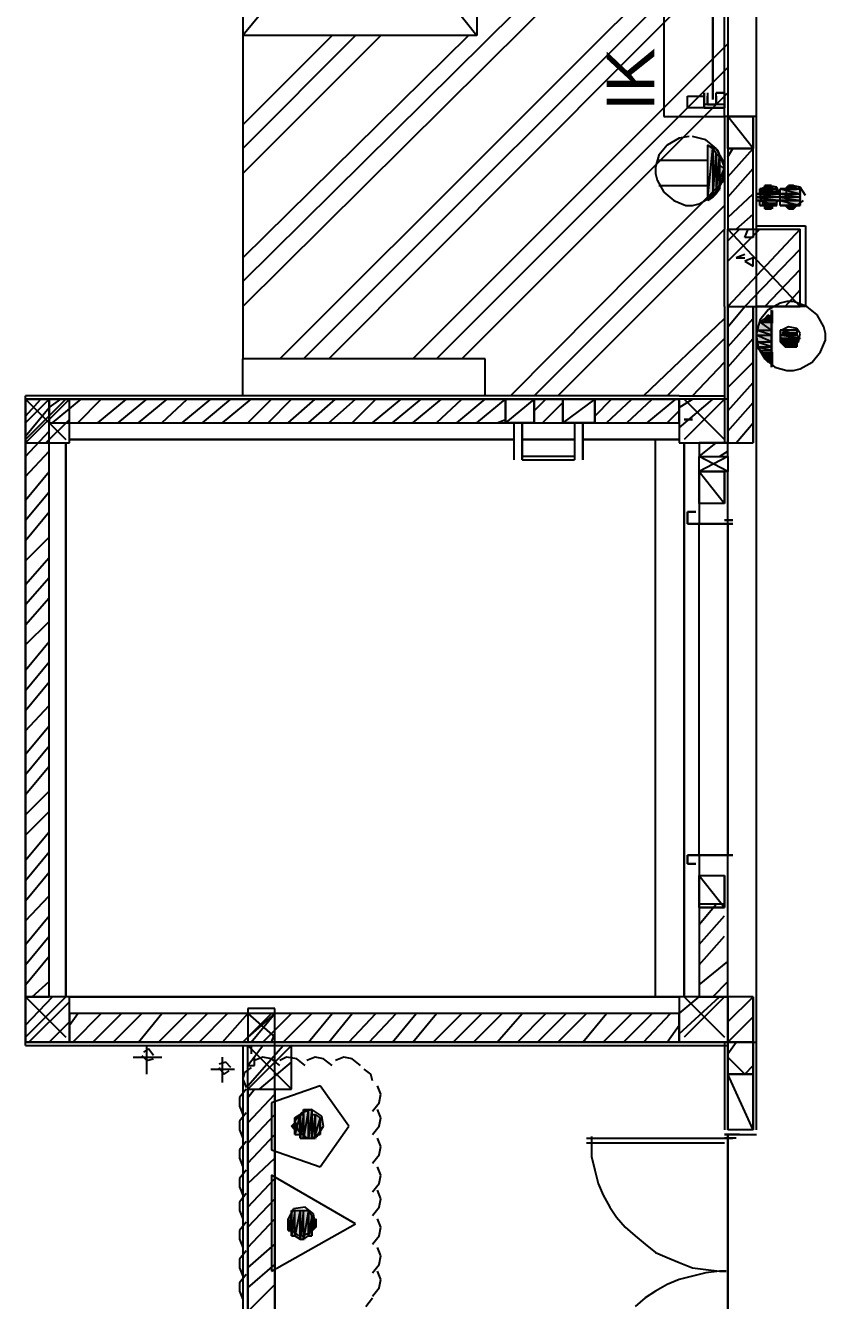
# Model space of a CAD drawing. Header units: millimetres. Extents: x 5 to 415, y 48 to 251.
# Drawn here: x 18.41 to 26.79, y 123.23 to 136.6 of the extents above; entities that cross this region are included whole.
import ezdxf

# ---------------------------------------------------------------- set-up
doc = ezdxf.new("R2010")
doc.units = ezdxf.units.MM
for name, color, linetype in [('H', 7, 'Continuous'), ('P', 7, 'Continuous'), ('T', 7, 'Continuous')]:
    doc.layers.add(name, color=color, linetype=linetype)

msp = doc.modelspace()

# ---------------------------------------------------------------- hatches: boundary and pattern name
at = {"layer": 'H', "linetype": 'Continuous'}
for points in [[(25.576, 134.743), (25.576, 135.343), (25.612, 135.29), (25.612, 134.796), (25.576, 134.743)], [(25.612, 134.796), (25.612, 135.29), (25.647, 135.255), (25.647, 134.832), (25.612, 134.796)], [(25.647, 134.832), (25.647, 135.255), (25.7, 135.22), (25.7, 134.867), (25.647, 134.832)], [(25.7, 134.955), (25.7, 135.132), (25.735, 135.079), (25.735, 135.008), (25.7, 134.955)], [(26.07, 134.796), (26.07, 134.832), (26.335, 134.832), (26.335, 134.796), (26.07, 134.796)], [(26.123, 134.832), (26.123, 134.867), (26.282, 134.867), (26.282, 134.832), (26.123, 134.832)], [(26.158, 134.867), (26.158, 134.92), (26.247, 134.92), (26.247, 134.867), (26.158, 134.867)], [(26.335, 134.832), (26.335, 134.867), (26.547, 134.867), (26.547, 134.832), (26.335, 134.832)], [(26.335, 134.796), (26.335, 134.832), (26.547, 134.832), (26.547, 134.796), (26.335, 134.796)], [(26.37, 134.867), (26.423, 134.92), (26.458, 134.92), (26.494, 134.867), (26.37, 134.867)], [(26.07, 134.743), (26.07, 134.796), (26.335, 134.796), (26.335, 134.743), (26.07, 134.743)], [(26.123, 134.708), (26.123, 134.743), (26.282, 134.743), (26.282, 134.708), (26.123, 134.708)], [(26.158, 134.673), (26.158, 134.708), (26.247, 134.708), (26.247, 134.673), (26.158, 134.673)], [(26.335, 134.743), (26.335, 134.796), (26.547, 134.796), (26.547, 134.743), (26.335, 134.743)], [(26.335, 134.708), (26.335, 134.743), (26.547, 134.743), (26.547, 134.708), (26.335, 134.708)], [(26.423, 134.673), (26.37, 134.708), (26.494, 134.708), (26.458, 134.673), (26.423, 134.673)], [(26.123, 133.473), (26.158, 133.526), (26.247, 133.526), (26.247, 133.473), (26.123, 133.473)], [(26.158, 133.526), (26.211, 133.562), (26.247, 133.526), (26.158, 133.526)], [(26.247, 133.526), (26.211, 133.562), (26.247, 133.615), (26.247, 133.526)], [(26.07, 133.385), (26.123, 133.473), (26.247, 133.473), (26.247, 133.385), (26.07, 133.385)], [(26.07, 133.35), (26.07, 133.385), (26.247, 133.385), (26.247, 133.35), (26.07, 133.35)], [(26.07, 133.262), (26.07, 133.35), (26.247, 133.35), (26.247, 133.262), (26.07, 133.262)], [(26.335, 133.35), (26.335, 133.385), (26.494, 133.385), (26.494, 133.35), (26.335, 133.35)], [(26.335, 133.315), (26.335, 133.35), (26.494, 133.35), (26.547, 133.315), (26.335, 133.315)], [(26.07, 133.227), (26.07, 133.262), (26.247, 133.262), (26.247, 133.227), (26.07, 133.227)], [(26.123, 133.174), (26.07, 133.227), (26.247, 133.227), (26.247, 133.174), (26.123, 133.174)], [(26.335, 133.262), (26.335, 133.315), (26.494, 133.315), (26.494, 133.262), (26.335, 133.262)], [(26.37, 133.227), (26.335, 133.262), (26.494, 133.262), (26.494, 133.227), (26.37, 133.227)], [(26.158, 133.103), (26.123, 133.174), (26.247, 133.174), (26.247, 133.103), (26.158, 133.103)], [(26.211, 133.05), (26.158, 133.103), (26.247, 133.103), (26.247, 133.05), (26.211, 133.05)], [(26.247, 133.015), (26.211, 133.05), (26.247, 133.05), (26.247, 133.015)], [(21.343, 124.919), (21.343, 125.218), (21.378, 125.218), (21.378, 124.919), (21.343, 124.919)], [(21.378, 124.919), (21.378, 125.218), (21.414, 125.218), (21.414, 124.919), (21.378, 124.919)], [(21.255, 125.007), (21.202, 125.06), (21.255, 125.095), (21.255, 125.007)], [(21.255, 124.972), (21.255, 125.148), (21.29, 125.183), (21.29, 124.972), (21.255, 124.972)], [(21.29, 124.919), (21.29, 125.183), (21.343, 125.183), (21.343, 124.919), (21.29, 124.919)], [(21.414, 124.919), (21.414, 125.183), (21.467, 125.183), (21.467, 124.919), (21.414, 124.919)], [(21.467, 124.972), (21.467, 125.183), (21.502, 125.148), (21.502, 124.972), (21.467, 124.972)], [(21.202, 123.913), (21.202, 124.16), (21.255, 124.16), (21.255, 123.913), (21.202, 123.913)], [(21.255, 123.913), (21.255, 124.16), (21.29, 124.16), (21.29, 123.86), (21.255, 123.913)], [(21.29, 123.86), (21.29, 124.16), (21.343, 124.16), (21.343, 123.86), (21.29, 123.86)], [(21.343, 123.86), (21.343, 124.16), (21.378, 124.16), (21.378, 123.913), (21.343, 123.86)], [(21.378, 123.913), (21.378, 124.16), (21.414, 124.125), (21.414, 123.913), (21.378, 123.913)], [(21.167, 123.948), (21.167, 124.09), (21.202, 124.125), (21.202, 123.948), (21.167, 123.948)], [(21.414, 123.948), (21.414, 124.09), (21.467, 124.09), (21.467, 124.001), (21.414, 123.948)]]:
    msp.add_hatch(color=256, dxfattribs=at).paths.add_polyline_path(points)

# ---------------------------------------------------------------- linework, layer by layer
at = {"layer": 'P'}
for points in [[(26.07, 125.942), (26.07, 212.602)], [(25.1, 148.167), (25.1, 135.643)], [(25.735, 135.643), (25.735, 148.167)], [(25.77, 148.167), (25.77, 135.643)], [(25.612, 135.819), (25.612, 147.955)], [(25.612, 147.955), (25.612, 135.819)], [(20.69, 144.321), (20.69, 133.103)], [(20.69, 139.577), (23.142, 136.49)], [(23.142, 139.453), (20.69, 136.49)], [(23.142, 139.453), (23.142, 136.49)], [(20.69, 133.914), (25.77, 138.942)], [(20.69, 133.65), (25.77, 138.695)], [(21.078, 133.103), (25.77, 137.795)], [(21.325, 133.103), (25.77, 137.548)], [(21.59, 133.103), (25.77, 137.301)], [(20.69, 135.308), (21.872, 136.49)], [(20.69, 135.043), (22.137, 136.49)], [(20.69, 135.555), (21.625, 136.49)], [(20.69, 134.161), (23.054, 136.49)], [(20.69, 136.49), (20.69, 134.408)], [(23.142, 136.49), (20.69, 136.49)], [(22.472, 133.103), (25.77, 136.402)], [(22.719, 133.103), (25.77, 136.155)], [(22.983, 133.103), (25.77, 135.89)], [(25.523, 135.731), (25.523, 135.89)], [(25.523, 135.89), (25.523, 135.731)], [(25.523, 135.767), (25.523, 135.89)], [(25.523, 135.89), (25.523, 135.767)], [(25.523, 135.767), (25.523, 135.89)], [(25.559, 135.89), (25.559, 135.767)], [(25.647, 135.89), (25.735, 135.89)], [(25.735, 135.89), (25.647, 135.89)], [(25.647, 135.89), (25.735, 135.89)], [(25.647, 135.767), (25.647, 135.89)], [(25.735, 135.89), (25.735, 135.731)], [(25.735, 135.731), (25.735, 135.89)], [(25.735, 135.767), (25.735, 135.89)], [(25.735, 135.89), (25.735, 135.767)], [(25.735, 135.89), (25.735, 135.767)], [(25.347, 135.731), (25.347, 135.855)], [(25.347, 135.855), (25.523, 135.855)], [(25.735, 135.767), (25.523, 135.767)], [(25.559, 135.767), (25.559, 135.855)], [(25.559, 135.767), (25.647, 135.767)], [(25.647, 135.855), (25.647, 135.767)], [(25.1, 135.643), (25.735, 135.643)], [(25.523, 135.731), (25.347, 135.731)], [(25.735, 135.731), (25.523, 135.731)], [(25.523, 135.731), (25.735, 135.731)], [(25.735, 135.643), (25.735, 134.461)], [(26.07, 135.643), (25.735, 135.643)], [(25.77, 135.308), (25.77, 135.643)], [(26.035, 135.308), (25.77, 135.643)], [(25.77, 135.643), (26.035, 135.643)], [(25.77, 135.308), (25.77, 135.643)], [(25.77, 135.643), (26.035, 135.643)], [(25.77, 135.643), (25.77, 135.308)], [(26.035, 135.643), (26.035, 135.308)], [(26.035, 135.643), (26.035, 135.308)], [(26.035, 135.308), (26.035, 135.643)], [(26.07, 134.461), (26.07, 135.643)], [(25.259, 135.414), (25.135, 135.343)], [(25.259, 135.414), (25.135, 135.343)], [(25.365, 135.431), (25.259, 135.414)], [(25.365, 135.431), (25.259, 135.414)], [(25.541, 135.396), (25.4, 135.431)], [(25.541, 135.396), (25.4, 135.431)], [(25.647, 135.308), (25.541, 135.396)], [(25.647, 135.308), (25.541, 135.396)], [(25.047, 135.237), (25.012, 135.114)], [(25.047, 135.237), (25.012, 135.114)], [(25.135, 135.343), (25.047, 135.237)], [(25.135, 135.343), (25.047, 135.237)], [(25.559, 135.343), (25.559, 134.761)], [(25.612, 135.308), (25.559, 135.343)], [(25.559, 135.343), (25.559, 134.761)], [(25.559, 134.761), (25.612, 135.308)], [(25.559, 134.761), (25.612, 135.308)], [(25.665, 135.29), (25.594, 135.343)], [(25.612, 135.308), (25.612, 134.796)], [(25.612, 135.308), (25.612, 134.796)], [(25.647, 135.255), (25.612, 135.308)], [(25.612, 134.796), (25.647, 135.255)], [(25.612, 134.796), (25.647, 135.255)], [(25.718, 135.184), (25.647, 135.308)], [(25.718, 135.184), (25.647, 135.308)], [(25.647, 135.255), (25.647, 134.832)], [(25.647, 135.255), (25.647, 134.832)], [(25.682, 135.22), (25.647, 135.255)], [(25.647, 134.832), (25.682, 135.22)], [(25.647, 134.832), (25.682, 135.22)], [(25.7, 135.202), (25.665, 135.29)], [(25.682, 135.22), (25.682, 134.885)], [(25.682, 135.22), (25.682, 134.885)], [(25.682, 135.132), (25.682, 135.22)], [(25.77, 135.22), (25.823, 135.308)], [(25.77, 135.008), (26.035, 135.308)], [(26.035, 135.308), (25.77, 135.308)], [(25.77, 135.308), (25.77, 134.461)], [(26.035, 135.308), (25.77, 135.308)], [(25.77, 135.308), (26.035, 135.308)], [(26.035, 134.461), (26.035, 135.308)], [(25.012, 135.114), (25.012, 135.043)], [(25.012, 135.114), (25.012, 135.043)], [(25.047, 135.184), (25.559, 135.184)], [(25.682, 134.885), (25.682, 135.132)], [(25.682, 134.885), (25.682, 135.132)], [(25.682, 135.132), (25.682, 134.973)], [(25.682, 135.132), (25.682, 134.973)], [(25.735, 135.096), (25.682, 135.132)], [(25.682, 134.973), (25.735, 135.096)], [(25.682, 134.973), (25.735, 135.096)], [(25.735, 135.114), (25.7, 135.202)], [(25.735, 135.114), (25.718, 135.184)], [(25.735, 135.114), (25.718, 135.184)], [(25.735, 135.043), (25.735, 135.114)], [(25.735, 135.043), (25.735, 135.114)], [(25.735, 135.026), (25.735, 135.114)], [(25.735, 135.096), (25.735, 135.008)], [(25.77, 134.796), (26.035, 135.096)], [(23.495, 132.715), (25.735, 134.973)], [(25.012, 135.043), (25.03, 134.973)], [(25.012, 135.043), (25.03, 134.973)], [(25.03, 134.973), (25.1, 134.849)], [(25.03, 134.973), (25.1, 134.849)], [(25.682, 134.902), (25.735, 135.043)], [(25.682, 134.902), (25.735, 135.043)], [(25.735, 135.008), (25.682, 134.973)], [(25.682, 134.973), (25.682, 134.885)], [(25.7, 134.938), (25.735, 135.026)], [(25.047, 134.92), (25.559, 134.92)], [(25.1, 134.849), (25.206, 134.761)], [(25.1, 134.849), (25.206, 134.761)], [(25.559, 134.779), (25.665, 134.867)], [(25.594, 134.796), (25.682, 134.902)], [(25.594, 134.796), (25.682, 134.902)], [(25.647, 134.832), (25.612, 134.796)], [(25.682, 134.885), (25.647, 134.832)], [(25.665, 134.867), (25.7, 134.938)], [(25.77, 134.585), (26.035, 134.832)], [(26.317, 134.832), (26.07, 134.832)], [(26.07, 134.832), (26.106, 134.832)], [(26.317, 134.832), (26.07, 134.832)], [(26.07, 134.832), (26.317, 134.832)], [(26.07, 134.832), (26.317, 134.832)], [(26.317, 134.832), (26.07, 134.832)], [(26.317, 134.832), (26.07, 134.832)], [(26.07, 134.832), (26.317, 134.796)], [(26.07, 134.832), (26.317, 134.796)], [(26.07, 134.796), (26.07, 134.832)], [(26.123, 134.885), (26.106, 134.796)], [(26.282, 134.885), (26.106, 134.885)], [(26.106, 134.885), (26.158, 134.885)], [(26.282, 134.885), (26.106, 134.885)], [(26.106, 134.885), (26.282, 134.885)], [(26.106, 134.885), (26.282, 134.885)], [(26.282, 134.885), (26.106, 134.885)], [(26.282, 134.885), (26.106, 134.885)], [(26.106, 134.885), (26.282, 134.832)], [(26.106, 134.885), (26.282, 134.832)], [(26.106, 134.832), (26.106, 134.885)], [(26.282, 134.832), (26.106, 134.832)], [(26.282, 134.832), (26.106, 134.832)], [(26.106, 134.832), (26.317, 134.832)], [(26.106, 134.832), (26.317, 134.832)], [(26.194, 134.92), (26.123, 134.885)], [(26.194, 134.92), (26.158, 134.92)], [(26.158, 134.92), (26.194, 134.92)], [(26.229, 134.92), (26.158, 134.92)], [(26.158, 134.92), (26.229, 134.885)], [(26.158, 134.92), (26.229, 134.885)], [(26.158, 134.885), (26.158, 134.92)], [(26.229, 134.885), (26.158, 134.885)], [(26.229, 134.885), (26.158, 134.885)], [(26.158, 134.885), (26.282, 134.885)], [(26.158, 134.885), (26.282, 134.885)], [(26.282, 134.902), (26.194, 134.92)], [(26.229, 134.92), (26.229, 134.92)], [(26.229, 134.92), (26.229, 134.92)], [(26.229, 134.885), (26.229, 134.92)], [(26.282, 134.885), (26.229, 134.885)], [(26.317, 134.814), (26.282, 134.902)], [(26.282, 134.885), (26.282, 134.885)], [(26.282, 134.885), (26.282, 134.885)], [(26.282, 134.832), (26.282, 134.885)], [(26.317, 134.832), (26.282, 134.832)], [(26.529, 134.885), (26.317, 134.885)], [(26.317, 134.885), (26.37, 134.885)], [(26.529, 134.885), (26.317, 134.885)], [(26.317, 134.885), (26.529, 134.832)], [(26.317, 134.885), (26.529, 134.832)], [(26.317, 134.832), (26.317, 134.885)], [(26.317, 134.832), (26.317, 134.832)], [(26.317, 134.832), (26.317, 134.832)], [(26.317, 134.796), (26.317, 134.832)], [(26.529, 134.832), (26.317, 134.832)], [(26.529, 134.832), (26.317, 134.832)], [(26.317, 134.832), (26.529, 134.832)], [(26.317, 134.832), (26.529, 134.832)], [(26.529, 134.832), (26.317, 134.832)], [(26.529, 134.832), (26.317, 134.832)], [(26.317, 134.832), (26.529, 134.832)], [(26.529, 134.832), (26.317, 134.832)], [(26.317, 134.832), (26.529, 134.832)], [(26.529, 134.832), (26.317, 134.832)], [(26.317, 134.832), (26.529, 134.796)], [(26.317, 134.832), (26.529, 134.796)], [(26.317, 134.796), (26.317, 134.832)], [(26.37, 134.885), (26.405, 134.92)], [(26.388, 134.885), (26.37, 134.796)], [(26.494, 134.885), (26.37, 134.885)], [(26.494, 134.885), (26.37, 134.885)], [(26.37, 134.885), (26.494, 134.885)], [(26.37, 134.885), (26.494, 134.885)], [(26.494, 134.885), (26.37, 134.885)], [(26.494, 134.885), (26.37, 134.885)], [(26.37, 134.885), (26.529, 134.885)], [(26.37, 134.885), (26.529, 134.885)], [(26.441, 134.92), (26.388, 134.885)], [(26.405, 134.92), (26.458, 134.92)], [(26.458, 134.92), (26.405, 134.92)], [(26.458, 134.92), (26.405, 134.92)], [(26.405, 134.92), (26.458, 134.92)], [(26.405, 134.92), (26.494, 134.885)], [(26.529, 134.902), (26.441, 134.92)], [(26.458, 134.92), (26.494, 134.885)], [(26.494, 134.885), (26.458, 134.92)], [(26.494, 134.885), (26.494, 134.885)], [(26.494, 134.885), (26.494, 134.885)], [(26.529, 134.885), (26.494, 134.885)], [(26.582, 134.814), (26.529, 134.902)], [(26.529, 134.832), (26.529, 134.885)], [(26.529, 134.832), (26.529, 134.832)], [(26.529, 134.832), (26.529, 134.832)], [(26.529, 134.832), (26.529, 134.832)], [(26.529, 134.796), (26.529, 134.832)], [(23.742, 132.715), (25.735, 134.708)], [(25.206, 134.761), (25.329, 134.708)], [(25.206, 134.761), (25.329, 134.708)], [(25.329, 134.708), (25.4, 134.708)], [(25.329, 134.708), (25.4, 134.708)], [(25.4, 134.708), (25.471, 134.726)], [(25.4, 134.708), (25.471, 134.726)], [(25.471, 134.726), (25.594, 134.796)], [(25.471, 134.726), (25.594, 134.796)], [(25.612, 134.796), (25.559, 134.761)], [(26.317, 134.796), (26.07, 134.796)], [(26.317, 134.796), (26.07, 134.796)], [(26.07, 134.796), (26.317, 134.761)], [(26.07, 134.796), (26.317, 134.761)], [(26.07, 134.761), (26.07, 134.796)], [(26.317, 134.761), (26.07, 134.761)], [(26.317, 134.761), (26.07, 134.761)], [(26.07, 134.761), (26.317, 134.761)], [(26.07, 134.761), (26.317, 134.761)], [(26.317, 134.761), (26.07, 134.761)], [(26.317, 134.761), (26.07, 134.761)], [(26.07, 134.761), (26.282, 134.761)], [(26.07, 134.761), (26.282, 134.761)], [(26.106, 134.761), (26.07, 134.761)], [(26.106, 134.796), (26.158, 134.726)], [(26.282, 134.761), (26.106, 134.761)], [(26.282, 134.761), (26.106, 134.761)], [(26.106, 134.761), (26.282, 134.708)], [(26.106, 134.761), (26.282, 134.708)], [(26.106, 134.708), (26.106, 134.761)], [(26.282, 134.708), (26.106, 134.708)], [(26.282, 134.708), (26.106, 134.708)], [(26.106, 134.708), (26.282, 134.708)], [(26.106, 134.708), (26.282, 134.708)], [(26.282, 134.708), (26.106, 134.708)], [(26.282, 134.708), (26.106, 134.708)], [(26.106, 134.708), (26.229, 134.708)], [(26.106, 134.708), (26.229, 134.708)], [(26.158, 134.708), (26.106, 134.708)], [(26.158, 134.726), (26.247, 134.708)], [(26.229, 134.708), (26.158, 134.708)], [(26.229, 134.708), (26.158, 134.708)], [(26.158, 134.708), (26.229, 134.673)], [(26.158, 134.708), (26.229, 134.673)], [(26.158, 134.673), (26.158, 134.708)], [(26.229, 134.708), (26.282, 134.708)], [(26.229, 134.673), (26.229, 134.708)], [(26.247, 134.708), (26.3, 134.761)], [(26.282, 134.761), (26.317, 134.761)], [(26.282, 134.708), (26.282, 134.761)], [(26.282, 134.708), (26.282, 134.708)], [(26.282, 134.708), (26.282, 134.708)], [(26.317, 134.761), (26.317, 134.796)], [(26.529, 134.796), (26.317, 134.796)], [(26.529, 134.796), (26.317, 134.796)], [(26.317, 134.796), (26.529, 134.761)], [(26.317, 134.796), (26.529, 134.761)], [(26.317, 134.761), (26.317, 134.796)], [(26.317, 134.761), (26.317, 134.761)], [(26.317, 134.761), (26.317, 134.761)], [(26.529, 134.761), (26.317, 134.761)], [(26.529, 134.761), (26.317, 134.761)], [(26.317, 134.761), (26.529, 134.761)], [(26.317, 134.761), (26.529, 134.761)], [(26.529, 134.761), (26.317, 134.761)], [(26.529, 134.761), (26.317, 134.761)], [(26.317, 134.761), (26.529, 134.761)], [(26.529, 134.761), (26.317, 134.761)], [(26.317, 134.761), (26.529, 134.761)], [(26.529, 134.761), (26.317, 134.761)], [(26.317, 134.761), (26.529, 134.708)], [(26.317, 134.761), (26.529, 134.708)], [(26.317, 134.708), (26.317, 134.761)], [(26.529, 134.708), (26.317, 134.708)], [(26.529, 134.708), (26.317, 134.708)], [(26.317, 134.708), (26.494, 134.708)], [(26.317, 134.708), (26.494, 134.708)], [(26.37, 134.708), (26.317, 134.708)], [(26.37, 134.796), (26.405, 134.726)], [(26.494, 134.708), (26.37, 134.708)], [(26.494, 134.708), (26.37, 134.708)], [(26.37, 134.708), (26.494, 134.708)], [(26.37, 134.708), (26.494, 134.708)], [(26.494, 134.708), (26.37, 134.708)], [(26.494, 134.708), (26.37, 134.708)], [(26.37, 134.708), (26.458, 134.673)], [(26.37, 134.708), (26.458, 134.673)], [(26.405, 134.673), (26.37, 134.708)], [(26.405, 134.726), (26.494, 134.708)], [(26.458, 134.673), (26.494, 134.708)], [(26.494, 134.708), (26.564, 134.761)], [(26.494, 134.708), (26.529, 134.708)], [(26.494, 134.708), (26.494, 134.708)], [(26.494, 134.708), (26.494, 134.708)], [(26.529, 134.761), (26.529, 134.796)], [(26.529, 134.761), (26.529, 134.761)], [(26.529, 134.761), (26.529, 134.761)], [(26.529, 134.761), (26.529, 134.761)], [(26.529, 134.708), (26.529, 134.761)], [(25.859, 134.461), (26.035, 134.62)], [(26.229, 134.673), (26.158, 134.673)], [(26.194, 134.673), (26.158, 134.673)], [(26.158, 134.673), (26.194, 134.673)], [(26.194, 134.673), (26.229, 134.673)], [(26.229, 134.673), (26.194, 134.673)], [(26.458, 134.673), (26.405, 134.673)], [(26.405, 134.673), (26.458, 134.673)], [(26.458, 134.673), (26.405, 134.673)], [(26.458, 134.673), (26.458, 134.673)], [(26.458, 134.673), (26.458, 134.673)], [(23.989, 132.715), (25.735, 134.461)], [(25.735, 133.65), (25.735, 134.461)], [(25.77, 134.338), (25.894, 134.461)], [(25.77, 134.126), (26.106, 134.461)], [(25.77, 134.461), (26.529, 134.461)], [(25.77, 133.65), (25.77, 134.461)], [(26.529, 134.461), (25.77, 133.65)], [(25.77, 134.461), (26.529, 133.65)], [(25.947, 134.373), (25.982, 134.461)], [(26.035, 134.461), (26.035, 134.373)], [(26.07, 134.497), (26.582, 134.497)], [(26.529, 133.65), (26.529, 134.461)], [(26.582, 134.497), (26.582, 133.65)], [(26.035, 134.373), (25.947, 134.373)], [(25.947, 134.197), (25.859, 134.161)], [(25.859, 134.161), (25.947, 134.161)], [(25.947, 133.65), (26.529, 134.25)], [(26.035, 134.161), (25.947, 134.126)], [(26.035, 134.073), (26.035, 134.161)], [(25.947, 134.126), (26.035, 134.073)], [(26.158, 133.65), (26.529, 134.038)], [(26.37, 133.65), (26.529, 133.826)], [(20.69, 133.703), (20.69, 133.103)], [(25.735, 133.65), (25.735, 132.221)], [(25.77, 132.221), (25.77, 133.65)], [(25.77, 133.438), (25.947, 133.65)], [(25.77, 133.65), (25.77, 132.221)], [(25.77, 133.65), (26.529, 133.65)], [(26.035, 133.65), (26.035, 132.221)], [(26.035, 132.221), (26.035, 133.65)], [(26.582, 133.65), (26.07, 133.65)], [(26.07, 132.221), (26.07, 133.65)], [(26.317, 133.685), (26.194, 133.615)], [(26.388, 133.703), (26.317, 133.685)], [(26.458, 133.703), (26.388, 133.703)], [(26.599, 133.65), (26.458, 133.703)], [(26.705, 133.562), (26.599, 133.65)], [(24.888, 132.715), (25.735, 133.526)], [(25.77, 133.227), (26.035, 133.526)], [(26.106, 133.509), (26.07, 133.368)], [(26.106, 133.491), (26.07, 133.403)], [(26.194, 133.615), (26.106, 133.509)], [(26.158, 133.526), (26.106, 133.491)], [(26.229, 133.403), (26.106, 133.491)], [(26.229, 133.403), (26.106, 133.491)], [(26.106, 133.491), (26.229, 133.491)], [(26.106, 133.491), (26.229, 133.491)], [(26.158, 133.526), (26.194, 133.562)], [(26.229, 133.491), (26.158, 133.526)], [(26.229, 133.491), (26.158, 133.526)], [(26.158, 133.526), (26.229, 133.526)], [(26.229, 133.526), (26.158, 133.526)], [(26.229, 133.526), (26.194, 133.562)], [(26.194, 133.562), (26.229, 133.526)], [(26.194, 133.562), (26.229, 133.526)], [(26.229, 133.562), (26.229, 133.615)], [(26.229, 133.615), (26.229, 133.562)], [(26.229, 133.015), (26.229, 133.615)], [(26.229, 133.526), (26.229, 133.491)], [(26.229, 133.491), (26.229, 133.403)], [(26.776, 133.438), (26.705, 133.562)], [(26.229, 133.35), (26.07, 133.403)], [(26.07, 133.403), (26.07, 133.35)], [(26.229, 133.35), (26.07, 133.403)], [(26.07, 133.403), (26.229, 133.403)], [(26.07, 133.403), (26.229, 133.403)], [(26.229, 133.279), (26.07, 133.35)], [(26.07, 133.35), (26.07, 133.279)], [(26.229, 133.279), (26.07, 133.35)], [(26.07, 133.35), (26.229, 133.35)], [(26.07, 133.35), (26.229, 133.35)], [(26.229, 133.403), (26.229, 133.35)], [(26.229, 133.35), (26.229, 133.279)], [(26.494, 133.35), (26.317, 133.403)], [(26.317, 133.403), (26.317, 133.35)], [(26.494, 133.35), (26.317, 133.403)], [(26.317, 133.403), (26.494, 133.403)], [(26.494, 133.403), (26.317, 133.403)], [(26.317, 133.403), (26.37, 133.403)], [(26.529, 133.315), (26.317, 133.35)], [(26.317, 133.35), (26.317, 133.315)], [(26.529, 133.315), (26.317, 133.35)], [(26.317, 133.35), (26.494, 133.35)], [(26.317, 133.35), (26.494, 133.35)], [(26.494, 133.35), (26.317, 133.35)], [(26.317, 133.35), (26.317, 133.35)], [(26.494, 133.35), (26.317, 133.35)], [(26.317, 133.35), (26.317, 133.35)], [(26.317, 133.35), (26.494, 133.35)], [(26.317, 133.35), (26.494, 133.35)], [(26.405, 133.438), (26.335, 133.403)], [(26.37, 133.403), (26.494, 133.403)], [(26.494, 133.403), (26.37, 133.403)], [(26.37, 133.403), (26.494, 133.403)], [(26.37, 133.403), (26.494, 133.403)], [(26.494, 133.403), (26.37, 133.403)], [(26.37, 133.403), (26.37, 133.403)], [(26.494, 133.403), (26.37, 133.403)], [(26.37, 133.403), (26.458, 133.403)], [(26.37, 133.403), (26.458, 133.403)], [(26.458, 133.403), (26.37, 133.403)], [(26.37, 133.403), (26.37, 133.403)], [(26.458, 133.403), (26.37, 133.403)], [(26.37, 133.403), (26.37, 133.403)], [(26.37, 133.403), (26.458, 133.403)], [(26.405, 133.403), (26.37, 133.403)], [(26.37, 133.403), (26.405, 133.403)], [(26.494, 133.421), (26.405, 133.438)], [(26.458, 133.403), (26.405, 133.403)], [(26.405, 133.403), (26.458, 133.403)], [(26.405, 133.403), (26.458, 133.403)], [(26.458, 133.403), (26.405, 133.403)], [(26.458, 133.403), (26.494, 133.403)], [(26.529, 133.368), (26.494, 133.421)], [(26.494, 133.403), (26.494, 133.35)], [(26.494, 133.35), (26.529, 133.315)], [(26.511, 133.279), (26.529, 133.368)], [(26.793, 133.368), (26.776, 133.438)], [(26.793, 133.297), (26.793, 133.368)], [(25.135, 132.715), (25.735, 133.315)], [(25.77, 133.015), (26.035, 133.315)], [(26.07, 133.332), (26.088, 133.227)], [(26.229, 133.227), (26.07, 133.279)], [(26.07, 133.279), (26.07, 133.227)], [(26.229, 133.227), (26.07, 133.279)], [(26.07, 133.279), (26.229, 133.279)], [(26.07, 133.279), (26.229, 133.279)], [(26.229, 133.191), (26.07, 133.227)], [(26.07, 133.227), (26.106, 133.191)], [(26.229, 133.191), (26.07, 133.227)], [(26.07, 133.227), (26.229, 133.227)], [(26.07, 133.227), (26.229, 133.227)], [(26.088, 133.227), (26.158, 133.103)], [(26.229, 133.279), (26.229, 133.227)], [(26.229, 133.227), (26.229, 133.191)], [(26.317, 133.332), (26.37, 133.244)], [(26.494, 133.279), (26.317, 133.315)], [(26.317, 133.315), (26.317, 133.279)], [(26.494, 133.279), (26.317, 133.315)], [(26.317, 133.315), (26.494, 133.315)], [(26.317, 133.315), (26.494, 133.315)], [(26.529, 133.315), (26.317, 133.315)], [(26.494, 133.315), (26.317, 133.315)], [(26.317, 133.315), (26.317, 133.315)], [(26.317, 133.315), (26.494, 133.315)], [(26.317, 133.315), (26.529, 133.315)], [(26.529, 133.315), (26.317, 133.315)], [(26.317, 133.315), (26.529, 133.315)], [(26.529, 133.315), (26.317, 133.315)], [(26.317, 133.315), (26.317, 133.315)], [(26.317, 133.315), (26.529, 133.315)], [(26.494, 133.227), (26.317, 133.279)], [(26.317, 133.279), (26.37, 133.227)], [(26.494, 133.227), (26.317, 133.279)], [(26.317, 133.279), (26.494, 133.279)], [(26.317, 133.279), (26.494, 133.279)], [(26.494, 133.279), (26.317, 133.279)], [(26.317, 133.279), (26.317, 133.279)], [(26.494, 133.279), (26.317, 133.279)], [(26.317, 133.279), (26.317, 133.279)], [(26.317, 133.279), (26.494, 133.279)], [(26.317, 133.279), (26.494, 133.279)], [(26.37, 133.244), (26.458, 133.227)], [(26.494, 133.227), (26.37, 133.227)], [(26.37, 133.227), (26.458, 133.227)], [(26.37, 133.227), (26.458, 133.227)], [(26.458, 133.227), (26.37, 133.227)], [(26.37, 133.227), (26.37, 133.227)], [(26.458, 133.227), (26.37, 133.227)], [(26.37, 133.227), (26.37, 133.227)], [(26.37, 133.227), (26.458, 133.227)], [(26.37, 133.227), (26.458, 133.227)], [(26.458, 133.227), (26.37, 133.227)], [(26.37, 133.227), (26.458, 133.227)], [(26.405, 133.227), (26.37, 133.227)], [(26.458, 133.227), (26.37, 133.227)], [(26.37, 133.227), (26.37, 133.227)], [(26.37, 133.227), (26.458, 133.227)], [(26.37, 133.227), (26.494, 133.227)], [(26.405, 133.227), (26.458, 133.227)], [(26.458, 133.227), (26.405, 133.227)], [(26.458, 133.227), (26.405, 133.227)], [(26.458, 133.227), (26.511, 133.279)], [(26.458, 133.227), (26.494, 133.227)], [(26.494, 133.315), (26.494, 133.279)], [(26.494, 133.315), (26.529, 133.315)], [(26.494, 133.279), (26.494, 133.227)], [(26.741, 133.174), (26.793, 133.297)], [(20.69, 132.715), (20.69, 133.103)], [(23.23, 133.103), (20.69, 133.103)], [(23.23, 132.715), (23.23, 133.103)], [(26.229, 133.103), (26.106, 133.191)], [(26.106, 133.191), (26.158, 133.103)], [(26.229, 133.103), (26.106, 133.191)], [(26.106, 133.191), (26.229, 133.191)], [(26.106, 133.191), (26.229, 133.191)], [(26.194, 133.068), (26.158, 133.103)], [(26.158, 133.103), (26.194, 133.068)], [(26.229, 133.068), (26.158, 133.103)], [(26.158, 133.103), (26.229, 133.103)], [(26.158, 133.103), (26.229, 133.103)], [(26.158, 133.103), (26.264, 133.015)], [(26.229, 133.191), (26.229, 133.103)], [(26.229, 133.103), (26.229, 133.068)], [(26.652, 133.068), (26.741, 133.174)], [(25.4, 132.715), (25.735, 133.068)], [(25.77, 132.803), (26.035, 133.068)], [(26.229, 133.015), (26.229, 133.068)], [(26.229, 133.068), (26.229, 133.015)], [(26.264, 133.015), (26.388, 132.98)], [(26.388, 132.98), (26.458, 132.98)], [(26.458, 132.98), (26.529, 132.997)], [(26.529, 132.997), (26.652, 133.068)], [(25.77, 132.556), (26.035, 132.856)], [(25.259, 132.715), (18.415, 132.715)], [(18.415, 125.906), (18.415, 132.715)], [(18.415, 132.68), (18.838, 132.256)], [(18.838, 132.68), (18.415, 132.256)], [(18.415, 132.433), (18.662, 132.68)], [(18.415, 132.221), (18.874, 132.68)], [(18.874, 132.68), (18.415, 132.68)], [(18.415, 132.68), (18.415, 132.221)], [(18.415, 132.68), (25.259, 132.68)], [(18.415, 132.503), (18.574, 132.68)], [(18.662, 132.68), (18.415, 132.68)], [(18.415, 132.68), (18.415, 126.418)], [(18.662, 126.418), (18.662, 132.68)], [(18.662, 132.592), (18.785, 132.68)], [(23.442, 132.68), (18.662, 132.68)], [(18.662, 132.68), (18.662, 132.433)], [(18.697, 132.433), (18.997, 132.68)], [(18.874, 132.221), (18.874, 132.68)], [(18.962, 132.433), (19.209, 132.68)], [(19.173, 132.433), (19.473, 132.68)], [(19.385, 132.433), (19.685, 132.68)], [(19.597, 132.433), (19.897, 132.68)], [(19.844, 132.433), (20.108, 132.68)], [(20.055, 132.433), (20.355, 132.68)], [(20.267, 132.433), (20.567, 132.68)], [(20.479, 132.433), (20.779, 132.68)], [(20.743, 132.433), (20.99, 132.68)], [(20.955, 132.433), (21.202, 132.68)], [(21.167, 132.433), (21.449, 132.68)], [(21.378, 132.433), (21.661, 132.68)], [(21.59, 132.433), (21.872, 132.68)], [(21.837, 132.433), (22.084, 132.68)], [(22.049, 132.433), (22.348, 132.68)], [(22.26, 132.433), (22.56, 132.68)], [(22.472, 132.433), (22.772, 132.68)], [(22.719, 132.433), (22.983, 132.68)], [(22.931, 132.433), (23.23, 132.68)], [(23.142, 132.433), (23.442, 132.68)], [(23.742, 132.68), (23.442, 132.433)], [(23.442, 132.433), (23.442, 132.68)], [(23.442, 132.68), (23.742, 132.68)], [(23.742, 132.68), (23.442, 132.68)], [(23.442, 132.68), (23.442, 132.433)], [(23.442, 132.433), (23.442, 132.68)], [(23.742, 132.68), (23.742, 132.433)], [(23.742, 132.433), (23.742, 132.68)], [(23.742, 132.556), (23.865, 132.68)], [(24.042, 132.68), (23.742, 132.68)], [(23.742, 132.68), (23.742, 132.433)], [(24.377, 132.68), (24.042, 132.433)], [(24.042, 132.433), (24.042, 132.68)], [(24.042, 132.68), (24.377, 132.68)], [(24.377, 132.68), (24.042, 132.68)], [(24.042, 132.68), (24.042, 132.433)], [(24.042, 132.433), (24.042, 132.68)], [(24.377, 132.68), (24.377, 132.433)], [(24.377, 132.433), (24.377, 132.68)], [(24.377, 132.503), (24.553, 132.68)], [(25.259, 132.68), (24.377, 132.68)], [(24.377, 132.68), (24.377, 132.433)], [(24.5, 132.433), (24.765, 132.68)], [(24.712, 132.433), (24.977, 132.68)], [(24.924, 132.433), (25.224, 132.68)], [(25.259, 132.715), (25.735, 132.715)], [(25.259, 132.592), (25.4, 132.68)], [(25.259, 132.38), (25.612, 132.68)], [(25.77, 132.68), (25.259, 132.68)], [(25.259, 132.68), (25.259, 132.221)], [(25.259, 132.433), (25.259, 132.68)], [(25.312, 132.68), (25.735, 132.256)], [(25.735, 132.68), (25.312, 132.256)], [(25.77, 132.221), (25.77, 132.68)], [(18.415, 132.292), (18.662, 132.592)], [(23.83, 132.433), (24.042, 132.644)], [(25.135, 132.433), (25.259, 132.556)], [(25.77, 132.345), (26.035, 132.644)], [(18.627, 132.221), (18.874, 132.468)], [(18.662, 132.433), (23.442, 132.433)], [(23.354, 132.433), (23.442, 132.468)], [(23.742, 132.433), (23.442, 132.433)], [(23.442, 132.433), (23.742, 132.433)], [(23.53, 132.433), (23.53, 132.045)], [(23.53, 132.433), (23.53, 132.133)], [(23.618, 132.433), (23.618, 132.045)], [(23.618, 132.133), (23.618, 132.433)], [(23.742, 132.433), (24.042, 132.433)], [(24.377, 132.433), (24.042, 132.433)], [(24.042, 132.433), (24.377, 132.433)], [(24.165, 132.433), (24.165, 132.045)], [(24.165, 132.433), (24.165, 132.133)], [(24.253, 132.433), (24.253, 132.045)], [(24.253, 132.133), (24.253, 132.433)], [(24.377, 132.433), (25.259, 132.433)], [(25.4, 132.468), (25.312, 132.468)], [(25.312, 132.468), (25.4, 132.468)], [(25.859, 132.221), (26.035, 132.433)], [(18.415, 132.08), (18.662, 132.345)], [(18.415, 132.221), (18.874, 132.221)], [(18.838, 126.418), (18.838, 132.221)], [(18.838, 132.221), (18.838, 126.418)], [(18.874, 132.256), (23.53, 132.256)], [(23.53, 132.256), (18.874, 132.256)], [(23.618, 132.256), (24.165, 132.256)], [(24.165, 132.256), (23.618, 132.256)], [(24.253, 132.256), (25.259, 132.256)], [(25.259, 132.256), (24.253, 132.256)], [(25.012, 126.418), (25.012, 132.256)], [(25.259, 132.221), (25.77, 132.221)], [(25.312, 132.221), (25.312, 126.418)], [(25.312, 126.418), (25.312, 132.221)], [(25.471, 132.08), (25.647, 132.221)], [(25.77, 132.221), (25.471, 132.221)], [(25.471, 132.221), (25.471, 132.08)], [(25.77, 132.08), (25.77, 132.221)], [(25.77, 132.221), (26.035, 132.221)], [(18.415, 131.868), (18.662, 132.133)], [(23.53, 132.133), (23.53, 132.045)], [(23.618, 132.045), (23.618, 132.133)], [(24.165, 132.08), (23.618, 132.08)], [(23.618, 132.045), (24.165, 132.045)], [(24.165, 132.133), (24.165, 132.045)], [(24.253, 132.045), (24.253, 132.133)], [(25.471, 132.08), (25.77, 132.08)], [(25.471, 131.921), (25.471, 132.08)], [(25.77, 131.921), (25.471, 132.08)], [(25.77, 132.08), (25.471, 131.921)], [(25.682, 132.08), (25.77, 132.133)], [(25.77, 132.08), (25.77, 131.921)], [(18.415, 131.621), (18.662, 131.921)], [(25.77, 131.921), (25.471, 131.921)], [(25.471, 131.921), (25.471, 131.586)], [(25.471, 131.586), (25.471, 131.921)], [(25.471, 131.921), (25.735, 131.921)], [(25.471, 131.921), (25.735, 131.586)], [(25.471, 131.586), (25.471, 131.921)], [(25.471, 131.921), (25.735, 131.921)], [(25.471, 131.921), (25.471, 131.586)], [(25.735, 131.921), (25.471, 131.921)], [(25.735, 131.921), (25.735, 131.586)], [(25.735, 131.921), (25.735, 131.586)], [(25.735, 131.586), (25.735, 131.921)], [(25.77, 131.586), (25.77, 131.921)], [(18.415, 131.41), (18.662, 131.71)], [(18.415, 131.198), (18.662, 131.498)], [(25.347, 131.374), (25.347, 131.498)], [(25.347, 131.498), (25.435, 131.498)], [(25.435, 131.498), (25.347, 131.498)], [(25.347, 131.498), (25.347, 131.374)], [(25.735, 131.586), (25.471, 131.586)], [(25.735, 131.586), (25.471, 131.586)], [(25.471, 131.586), (25.471, 131.374)], [(25.77, 131.374), (25.77, 131.586)], [(25.823, 131.374), (25.347, 131.374)], [(25.347, 131.374), (25.823, 131.374)], [(25.471, 127.9), (25.471, 131.374)], [(25.471, 131.374), (25.77, 131.374)], [(25.823, 131.41), (25.735, 131.41)], [(25.735, 131.41), (25.823, 131.41)], [(25.77, 127.9), (25.77, 131.374)], [(25.77, 131.374), (25.77, 127.9)], [(25.77, 131.374), (25.77, 127.9)], [(18.415, 130.986), (18.662, 131.233)], [(18.415, 130.739), (18.662, 131.022)], [(18.415, 130.528), (18.662, 130.81)], [(18.415, 130.316), (18.662, 130.598)], [(18.415, 130.104), (18.662, 130.351)], [(18.415, 129.84), (18.662, 130.14)], [(18.415, 129.628), (18.662, 129.928)], [(18.415, 129.417), (18.662, 129.716)], [(18.415, 129.205), (18.662, 129.469)], [(18.415, 128.958), (18.662, 129.258)], [(18.415, 128.746), (18.662, 129.046)], [(18.415, 128.535), (18.662, 128.834)], [(18.415, 128.323), (18.662, 128.57)], [(18.415, 128.111), (18.662, 128.358)], [(18.415, 127.847), (18.662, 128.147)], [(18.415, 127.635), (18.662, 127.935)], [(25.823, 127.9), (25.347, 127.9)], [(25.347, 127.9), (25.347, 127.811)], [(25.347, 127.811), (25.347, 127.9)], [(25.347, 127.9), (25.823, 127.9)], [(25.77, 127.9), (25.471, 127.9)], [(25.471, 127.9), (25.471, 127.688)], [(25.735, 127.9), (25.823, 127.9)], [(25.823, 127.9), (25.735, 127.9)], [(25.77, 127.688), (25.77, 127.9)], [(25.347, 127.811), (25.435, 127.811)], [(25.435, 127.811), (25.347, 127.811)], [(18.415, 127.423), (18.662, 127.723)], [(25.471, 127.388), (25.471, 127.688)], [(25.471, 127.688), (25.471, 126.418)], [(25.471, 127.688), (25.735, 127.353)], [(25.471, 127.353), (25.471, 127.688)], [(25.471, 127.688), (25.735, 127.688)], [(25.471, 127.688), (25.735, 127.688)], [(25.471, 127.688), (25.471, 127.353)], [(25.735, 127.688), (25.735, 127.388)], [(25.735, 127.688), (25.735, 127.353)], [(25.735, 127.353), (25.735, 127.688)], [(25.77, 126.418), (25.77, 127.688)], [(18.415, 127.212), (18.662, 127.476)], [(25.471, 127.176), (25.647, 127.388)], [(25.735, 127.388), (25.471, 127.388)], [(25.735, 127.353), (25.471, 127.353)], [(25.471, 127.353), (25.735, 127.353)], [(18.415, 126.965), (18.662, 127.265)], [(25.471, 126.965), (25.735, 127.265)], [(18.415, 126.753), (18.662, 127.053)], [(25.471, 126.753), (25.735, 127.053)], [(18.415, 126.541), (18.662, 126.841)], [(25.471, 126.541), (25.77, 126.788)], [(18.486, 126.418), (18.662, 126.577)], [(25.612, 126.418), (25.77, 126.577)], [(18.415, 126.418), (18.838, 125.995)], [(18.838, 126.418), (18.415, 125.995)], [(18.415, 126.118), (18.697, 126.418)], [(18.874, 126.418), (18.415, 126.418)], [(18.415, 126.418), (18.415, 125.942)], [(18.415, 126.418), (18.662, 126.418)], [(25.259, 126.418), (18.874, 126.418)], [(18.874, 126.418), (25.259, 126.418)], [(18.874, 125.942), (18.874, 126.418)], [(25.259, 126.242), (25.471, 126.418)], [(25.259, 126.03), (25.682, 126.418)], [(25.77, 126.418), (25.259, 126.418)], [(25.259, 126.418), (25.259, 125.942)], [(25.312, 126.418), (25.735, 125.995)], [(25.735, 126.418), (25.312, 125.995)], [(25.471, 126.418), (25.77, 126.418)], [(25.682, 126.418), (25.612, 126.418)], [(25.77, 125.942), (25.77, 126.418)], [(25.77, 126.153), (26.035, 126.418)], [(25.77, 126.418), (25.77, 125.942)], [(26.035, 126.418), (25.77, 126.418)], [(26.035, 126.418), (26.035, 125.942)], [(26.035, 125.942), (26.035, 126.418)], [(26.07, 125.942), (26.07, 126.418)], [(18.45, 125.942), (18.874, 126.365)], [(21.026, 126.294), (20.743, 126.294)], [(20.743, 126.294), (20.743, 125.942)], [(21.026, 125.942), (21.026, 126.294)], [(18.662, 125.942), (18.874, 126.153)], [(18.874, 126.118), (18.962, 126.242)], [(25.259, 126.242), (18.874, 126.242)], [(18.874, 126.242), (18.874, 125.942)], [(18.909, 125.942), (19.209, 126.242)], [(19.121, 125.942), (19.42, 126.242)], [(19.332, 125.942), (19.632, 126.242)], [(19.597, 125.942), (19.844, 126.242)], [(19.808, 125.942), (20.108, 126.242)], [(20.02, 125.942), (20.32, 126.242)], [(20.232, 125.942), (20.532, 126.242)], [(20.479, 125.942), (20.743, 126.242)], [(20.69, 125.942), (20.99, 126.242)], [(20.743, 126.242), (21.026, 125.995)], [(21.026, 126.242), (20.743, 125.995)], [(20.779, 125.942), (21.026, 126.242)], [(20.902, 125.942), (21.202, 126.242)], [(21.114, 125.942), (21.414, 126.242)], [(21.378, 125.942), (21.625, 126.242)], [(21.59, 125.942), (21.837, 126.242)], [(21.802, 125.942), (22.084, 126.242)], [(22.013, 125.942), (22.296, 126.242)], [(22.26, 125.942), (22.507, 126.242)], [(22.472, 125.942), (22.719, 126.242)], [(22.684, 125.942), (22.983, 126.242)], [(22.895, 125.942), (23.195, 126.242)], [(23.107, 125.942), (23.407, 126.242)], [(23.354, 125.942), (23.618, 126.242)], [(23.566, 125.942), (23.865, 126.242)], [(23.777, 125.942), (24.077, 126.242)], [(23.989, 125.942), (24.289, 126.242)], [(24.253, 125.942), (24.5, 126.242)], [(24.465, 125.942), (24.765, 126.242)], [(24.677, 125.942), (24.977, 126.242)], [(24.888, 125.942), (25.171, 126.242)], [(25.259, 125.942), (25.259, 126.242)], [(25.77, 125.942), (26.035, 126.206)], [(20.99, 125.942), (21.026, 126.03)], [(25.135, 125.942), (25.259, 126.118)], [(18.415, 125.942), (18.874, 125.942)], [(20.743, 125.942), (18.415, 125.942)], [(18.415, 125.906), (20.743, 125.906)], [(18.874, 125.942), (25.259, 125.942)], [(19.703, 125.871), (19.65, 125.836)], [(19.685, 125.607), (19.685, 125.906)], [(19.756, 125.801), (19.703, 125.871)], [(20.69, 125.906), (20.69, 115.835)], [(21.026, 125.942), (20.743, 125.942)], [(20.743, 125.942), (21.026, 125.942)], [(20.743, 125.695), (20.902, 125.906)], [(20.743, 125.483), (21.114, 125.906)], [(20.743, 125.906), (21.202, 125.906)], [(20.743, 125.448), (20.743, 125.906)], [(21.202, 125.906), (20.743, 125.448)], [(20.743, 125.906), (21.202, 125.448)], [(20.779, 125.906), (20.779, 125.818)], [(21.026, 110.578), (21.026, 125.942)], [(21.026, 125.942), (26.07, 125.942)], [(25.77, 125.942), (21.026, 125.942)], [(21.026, 125.906), (25.77, 125.906)], [(21.202, 125.448), (21.202, 125.906)], [(25.259, 125.942), (25.77, 125.942)], [(25.735, 125.942), (25.735, 125.024)], [(25.77, 125.024), (25.77, 125.942)], [(25.77, 125.818), (25.859, 125.942)], [(26.035, 125.942), (25.77, 125.942)], [(25.77, 125.942), (25.77, 125.607)], [(25.77, 125.942), (26.035, 125.942)], [(26.035, 125.942), (26.035, 125.024)], [(26.035, 125.607), (26.035, 125.942)], [(26.07, 125.024), (26.07, 125.942)], [(19.544, 125.783), (19.844, 125.783)], [(19.632, 125.801), (19.685, 125.748)], [(19.685, 125.748), (19.756, 125.765)], [(20.479, 125.518), (20.479, 125.783)], [(20.814, 125.783), (20.743, 125.695)], [(20.814, 125.695), (20.814, 125.783)], [(20.902, 125.783), (20.814, 125.748)], [(20.99, 125.765), (20.902, 125.783)], [(21.078, 125.695), (20.99, 125.765)], [(21.149, 125.783), (21.078, 125.748)], [(21.255, 125.765), (21.149, 125.783)], [(21.343, 125.695), (21.255, 125.765)], [(21.449, 125.783), (21.361, 125.748)], [(21.537, 125.765), (21.449, 125.783)], [(21.625, 125.695), (21.537, 125.765)], [(21.749, 125.783), (21.661, 125.748)], [(21.837, 125.765), (21.749, 125.783)], [(21.925, 125.695), (21.837, 125.765)], [(25.947, 125.607), (25.77, 125.783)], [(20.355, 125.659), (20.602, 125.659)], [(20.514, 125.73), (20.443, 125.712)], [(20.443, 125.677), (20.496, 125.607)], [(20.496, 125.607), (20.549, 125.642)], [(20.567, 125.677), (20.514, 125.73)], [(20.708, 125.624), (20.69, 125.554)], [(20.779, 125.677), (20.708, 125.624)], [(20.743, 125.695), (20.814, 125.695)], [(20.867, 125.448), (21.202, 125.73)], [(22.031, 125.607), (21.96, 125.659)], [(22.049, 125.536), (22.031, 125.607)], [(26.035, 125.024), (25.77, 125.607)], [(25.77, 125.607), (26.035, 125.607)], [(25.77, 125.024), (25.77, 125.607)], [(26.035, 125.607), (25.77, 125.607)], [(25.77, 125.607), (25.77, 125.024)], [(25.77, 125.607), (26.035, 125.607)], [(25.947, 125.607), (26.035, 125.695)], [(26.035, 125.607), (26.035, 125.024)], [(26.035, 125.024), (26.035, 125.607)], [(20.69, 125.554), (20.726, 125.465)], [(21.502, 125.483), (20.99, 125.307)], [(21.802, 125.06), (21.502, 125.483)], [(22.137, 125.395), (22.102, 125.483)], [(20.726, 125.448), (20.655, 125.36)], [(20.655, 125.36), (20.655, 125.271)], [(20.743, 118.886), (20.743, 125.448)], [(20.743, 125.36), (20.814, 125.448)], [(20.743, 125.448), (20.743, 118.886)], [(20.743, 125.448), (21.202, 125.448)], [(20.743, 125.095), (21.026, 125.395)], [(21.026, 118.886), (21.026, 125.448)], [(21.026, 125.448), (21.026, 118.886)], [(21.026, 118.886), (21.026, 125.448)], [(22.119, 125.307), (22.137, 125.395)], [(20.655, 125.271), (20.69, 125.183)], [(20.726, 125.201), (20.655, 125.113)], [(20.99, 125.307), (20.99, 124.813)], [(21.308, 125.201), (21.237, 125.113)], [(21.414, 125.236), (21.308, 125.201)], [(21.378, 125.236), (21.325, 124.936)], [(21.378, 125.236), (21.325, 124.936)], [(21.325, 124.936), (21.325, 125.236)], [(21.325, 125.236), (21.378, 125.236)], [(21.325, 124.936), (21.325, 125.236)], [(21.325, 125.236), (21.325, 125.183)], [(21.325, 125.236), (21.325, 124.936)], [(21.325, 124.936), (21.325, 125.236)], [(21.414, 125.236), (21.378, 124.936)], [(21.414, 125.236), (21.378, 124.936)], [(21.378, 124.936), (21.378, 125.236)], [(21.378, 125.236), (21.414, 125.236)], [(21.378, 124.936), (21.378, 125.236)], [(21.519, 125.166), (21.414, 125.236)], [(21.414, 125.183), (21.414, 125.236)], [(21.414, 125.236), (21.414, 124.936)], [(21.414, 124.936), (21.414, 125.236)], [(22.049, 125.218), (22.119, 125.307)], [(22.137, 125.148), (22.102, 125.236)], [(20.655, 125.113), (20.655, 125.024)], [(20.743, 124.883), (21.026, 125.183)], [(21.202, 125.06), (21.237, 125.095)], [(21.237, 125.095), (21.202, 125.06)], [(21.29, 125.183), (21.237, 124.972)], [(21.29, 125.183), (21.237, 124.972)], [(21.237, 125.148), (21.29, 125.183)], [(21.237, 124.972), (21.237, 125.148)], [(21.237, 125.024), (21.237, 125.148)], [(21.237, 125.148), (21.237, 125.024)], [(21.237, 125.024), (21.237, 125.148)], [(21.237, 125.148), (21.237, 124.972)], [(21.237, 125.024), (21.237, 125.148)], [(21.237, 125.148), (21.237, 125.024)], [(21.237, 125.148), (21.237, 125.024)], [(21.237, 125.095), (21.237, 125.148)], [(21.237, 125.113), (21.273, 125.007)], [(21.237, 125.024), (21.237, 125.095)], [(21.325, 125.183), (21.29, 124.936)], [(21.325, 125.183), (21.29, 124.936)], [(21.29, 124.936), (21.29, 125.183)], [(21.29, 125.183), (21.325, 125.183)], [(21.29, 124.972), (21.29, 125.183)], [(21.29, 125.183), (21.29, 124.972)], [(21.29, 124.972), (21.29, 125.183)], [(21.29, 125.183), (21.29, 124.936)], [(21.29, 124.972), (21.29, 125.183)], [(21.325, 125.183), (21.325, 124.936)], [(21.325, 124.936), (21.325, 125.183)], [(21.449, 125.183), (21.414, 124.936)], [(21.449, 125.183), (21.414, 124.936)], [(21.414, 124.936), (21.414, 125.183)], [(21.414, 125.183), (21.449, 125.183)], [(21.414, 124.936), (21.414, 125.183)], [(21.414, 125.183), (21.414, 124.936)], [(21.414, 124.936), (21.414, 125.183)], [(21.449, 124.972), (21.449, 125.183)], [(21.449, 125.183), (21.502, 125.148)], [(21.449, 124.936), (21.449, 125.183)], [(21.449, 125.183), (21.449, 124.936)], [(21.449, 124.936), (21.449, 125.183)], [(21.449, 125.183), (21.449, 124.972)], [(21.449, 124.936), (21.449, 125.183)], [(21.502, 125.148), (21.449, 124.972)], [(21.502, 125.148), (21.449, 124.972)], [(21.502, 125.095), (21.502, 125.148)], [(21.502, 125.148), (21.502, 125.024)], [(21.502, 124.972), (21.502, 125.148)], [(21.502, 125.148), (21.502, 124.972)], [(21.502, 124.972), (21.502, 125.148)], [(21.502, 125.148), (21.502, 125.024)], [(21.502, 124.972), (21.502, 125.148)], [(21.502, 125.06), (21.502, 125.095)], [(21.502, 125.095), (21.502, 125.06)], [(21.502, 125.024), (21.502, 125.095)], [(21.502, 125.095), (21.502, 125.024)], [(21.502, 125.024), (21.502, 125.095)], [(21.537, 125.06), (21.519, 125.166)], [(22.119, 125.06), (22.137, 125.148)], [(20.655, 125.024), (20.69, 124.936)], [(20.743, 124.672), (21.026, 124.972)], [(21.202, 125.06), (21.237, 125.024)], [(21.237, 125.024), (21.202, 125.06)], [(21.237, 124.972), (21.237, 125.024)], [(21.237, 125.024), (21.237, 125.024)], [(21.237, 124.972), (21.29, 124.972)], [(21.273, 125.007), (21.361, 124.936)], [(21.29, 124.936), (21.29, 124.972)], [(21.29, 124.936), (21.325, 124.936)], [(21.325, 124.936), (21.378, 124.936)], [(21.325, 124.936), (21.325, 124.936)], [(21.378, 124.936), (21.414, 124.936)], [(21.396, 124.936), (21.467, 124.954)], [(21.414, 124.936), (21.449, 124.936)], [(21.414, 124.936), (21.414, 124.936)], [(21.449, 124.972), (21.502, 124.972)], [(21.449, 124.972), (21.449, 124.936)], [(21.467, 124.954), (21.537, 125.06)], [(21.502, 124.636), (21.802, 125.06)], [(21.502, 125.024), (21.502, 125.024)], [(21.502, 125.024), (21.502, 125.024)], [(21.502, 125.024), (21.502, 125.024)], [(21.502, 125.024), (21.502, 124.972)], [(22.049, 124.972), (22.119, 125.06)], [(22.137, 124.848), (22.102, 124.936)], [(24.289, 124.936), (25.735, 124.936)], [(24.342, 124.954), (24.342, 124.883)], [(25.735, 124.972), (26.07, 124.972)], [(25.894, 124.972), (25.735, 124.972)], [(25.735, 124.972), (25.894, 124.972)], [(25.735, 124.936), (25.823, 124.936)], [(25.823, 124.936), (25.735, 124.936)], [(26.035, 125.024), (25.77, 125.024)], [(26.035, 125.024), (25.77, 125.024)], [(25.77, 122.061), (25.77, 124.972)], [(25.77, 124.972), (25.77, 122.061)], [(25.859, 124.936), (25.77, 124.936)], [(20.726, 124.901), (20.655, 124.813)], [(20.655, 124.813), (20.655, 124.725)], [(20.99, 124.813), (21.502, 124.636)], [(22.119, 124.76), (22.137, 124.848)], [(25.735, 124.883), (24.289, 124.883)], [(24.342, 124.883), (24.342, 124.742)], [(20.655, 124.725), (20.69, 124.636)], [(20.743, 124.46), (21.026, 124.725)], [(22.049, 124.672), (22.119, 124.76)], [(24.342, 124.742), (24.377, 124.601)], [(20.726, 124.601), (20.655, 124.513)], [(21.872, 124.037), (20.99, 124.548)], [(20.99, 124.548), (20.99, 123.543)], [(22.137, 124.548), (22.102, 124.636)], [(22.119, 124.46), (22.137, 124.548)], [(24.377, 124.601), (24.412, 124.46)], [(20.655, 124.513), (20.655, 124.425)], [(20.655, 124.425), (20.69, 124.337)], [(20.743, 124.213), (21.026, 124.513)], [(22.049, 124.372), (22.119, 124.46)], [(24.412, 124.46), (24.465, 124.337)], [(20.726, 124.354), (20.655, 124.266)], [(20.655, 124.266), (20.655, 124.178)], [(20.743, 124.001), (21.026, 124.301)], [(22.137, 124.301), (22.102, 124.389)], [(22.119, 124.213), (22.137, 124.301)], [(24.465, 124.337), (24.536, 124.213)], [(20.655, 124.178), (20.69, 124.09)], [(21.22, 124.195), (21.167, 124.09)], [(21.237, 124.178), (21.202, 123.913)], [(21.237, 124.178), (21.202, 123.913)], [(21.202, 123.913), (21.202, 124.178)], [(21.202, 124.178), (21.237, 124.178)], [(21.202, 123.913), (21.202, 124.178)], [(21.202, 124.178), (21.202, 124.125)], [(21.202, 124.178), (21.202, 123.913)], [(21.202, 123.913), (21.202, 124.178)], [(21.343, 124.213), (21.22, 124.195)], [(21.29, 124.178), (21.237, 123.913)], [(21.29, 124.178), (21.237, 123.913)], [(21.237, 123.913), (21.237, 124.178)], [(21.237, 124.178), (21.29, 124.178)], [(21.237, 123.913), (21.237, 124.178)], [(21.325, 124.178), (21.29, 123.878)], [(21.325, 124.178), (21.29, 123.878)], [(21.29, 123.878), (21.29, 124.178)], [(21.29, 124.178), (21.325, 124.178)], [(21.29, 123.878), (21.29, 124.178)], [(21.29, 124.178), (21.29, 123.878)], [(21.29, 124.178), (21.29, 123.878)], [(21.29, 123.878), (21.29, 124.178)], [(21.29, 123.878), (21.29, 124.178)], [(21.378, 124.178), (21.325, 123.878)], [(21.378, 124.178), (21.325, 123.878)], [(21.325, 123.878), (21.325, 124.178)], [(21.325, 124.178), (21.378, 124.178)], [(21.325, 123.878), (21.325, 124.178)], [(21.431, 124.143), (21.343, 124.213)], [(21.378, 123.913), (21.378, 124.178)], [(21.378, 124.178), (21.414, 124.125)], [(21.378, 123.913), (21.378, 124.178)], [(21.378, 124.178), (21.378, 123.913)], [(21.378, 124.178), (21.378, 123.913)], [(21.378, 123.913), (21.378, 124.178)], [(21.378, 123.913), (21.378, 124.178)], [(21.449, 124.037), (21.431, 124.143)], [(22.049, 124.125), (22.119, 124.213)], [(24.536, 124.213), (24.606, 124.107)], [(20.726, 124.054), (20.655, 123.966)], [(20.743, 123.79), (21.026, 124.09)], [(20.99, 123.543), (21.872, 124.037)], [(21.202, 124.125), (21.167, 123.966)], [(21.202, 124.125), (21.167, 123.966)], [(21.167, 124.09), (21.202, 124.125)], [(21.167, 124.09), (21.184, 123.984)], [(21.167, 123.966), (21.167, 124.09)], [(21.167, 124.001), (21.167, 124.09)], [(21.167, 124.09), (21.167, 124.001)], [(21.167, 124.001), (21.167, 124.09)], [(21.167, 124.09), (21.167, 123.966)], [(21.167, 124.037), (21.167, 124.09)], [(21.167, 124.09), (21.167, 124.037)], [(21.167, 124.037), (21.167, 124.001)], [(21.167, 124.001), (21.167, 124.037)], [(21.167, 123.966), (21.167, 124.001)], [(21.202, 124.125), (21.202, 123.913)], [(21.202, 123.966), (21.202, 124.125)], [(21.202, 124.125), (21.202, 123.966)], [(21.202, 123.966), (21.202, 124.125)], [(21.202, 124.125), (21.202, 123.913)], [(21.202, 123.966), (21.202, 124.125)], [(21.414, 124.125), (21.378, 123.913)], [(21.414, 124.125), (21.378, 123.913)], [(21.396, 123.948), (21.449, 124.037)], [(21.414, 124.09), (21.414, 124.125)], [(21.414, 124.125), (21.414, 123.966)], [(21.414, 123.913), (21.414, 124.125)], [(21.414, 124.125), (21.414, 123.913)], [(21.414, 123.913), (21.414, 124.125)], [(21.414, 124.125), (21.414, 123.966)], [(21.414, 123.913), (21.414, 124.125)], [(21.449, 124.09), (21.414, 123.966)], [(21.449, 124.09), (21.414, 123.966)], [(21.414, 123.966), (21.414, 124.09)], [(21.414, 124.09), (21.449, 124.09)], [(21.414, 123.966), (21.414, 124.09)], [(21.414, 124.09), (21.414, 123.966)], [(21.414, 123.966), (21.414, 124.09)], [(21.414, 123.966), (21.449, 124.001)], [(21.449, 124.037), (21.449, 124.09)], [(21.449, 124.09), (21.449, 124.037)], [(21.449, 124.001), (21.449, 124.09)], [(21.449, 124.001), (21.449, 124.001)], [(21.449, 124.001), (21.449, 124.001)], [(22.137, 124.001), (22.102, 124.09)], [(22.119, 123.913), (22.137, 124.001)], [(24.606, 124.107), (24.694, 124.001)], [(24.694, 124.001), (24.8, 123.913)], [(20.655, 123.966), (20.655, 123.878)], [(20.655, 123.878), (20.69, 123.79)], [(21.167, 123.966), (21.202, 123.966)], [(21.184, 123.984), (21.273, 123.913)], [(21.202, 123.913), (21.202, 123.966)], [(21.202, 123.913), (21.237, 123.913)], [(21.202, 123.913), (21.202, 123.913)], [(21.237, 123.913), (21.29, 123.878)], [(21.29, 123.878), (21.325, 123.878)], [(21.29, 123.878), (21.29, 123.878)], [(21.29, 123.878), (21.29, 123.878)], [(21.308, 123.913), (21.396, 123.948)], [(21.325, 123.878), (21.378, 123.913)], [(21.378, 123.913), (21.414, 123.913)], [(21.378, 123.913), (21.378, 123.913)], [(21.378, 123.913), (21.378, 123.913)], [(21.414, 123.966), (21.414, 123.966)], [(21.414, 123.966), (21.414, 123.913)], [(22.049, 123.825), (22.119, 123.913)], [(24.8, 123.913), (24.906, 123.825)], [(20.726, 123.754), (20.655, 123.666)], [(20.743, 123.578), (21.026, 123.825)], [(22.137, 123.702), (22.102, 123.79)], [(24.906, 123.825), (25.012, 123.737)], [(25.012, 123.737), (25.135, 123.684)], [(20.655, 123.666), (20.655, 123.578)], [(20.743, 123.366), (21.026, 123.613)], [(22.049, 123.525), (22.119, 123.613)], [(22.119, 123.613), (22.137, 123.702)], [(25.135, 123.684), (25.259, 123.631)], [(25.259, 123.631), (25.4, 123.578)], [(20.655, 123.578), (20.69, 123.49)], [(20.726, 123.508), (20.655, 123.419)], [(22.137, 123.455), (22.102, 123.543)], [(25.4, 123.49), (25.259, 123.455)], [(25.4, 123.578), (25.541, 123.56)], [(25.541, 123.525), (25.4, 123.49)], [(25.541, 123.56), (25.682, 123.543)], [(25.682, 123.543), (25.541, 123.525)], [(25.753, 123.543), (25.682, 123.543)], [(25.682, 123.543), (25.753, 123.543)], [(20.655, 123.419), (20.655, 123.331)], [(20.655, 123.331), (20.69, 123.243)], [(20.743, 123.119), (21.026, 123.402)], [(22.049, 123.278), (22.119, 123.366)], [(22.119, 123.366), (22.137, 123.455)], [(25.012, 123.331), (24.906, 123.261)], [(25.135, 123.402), (25.012, 123.331)], [(25.259, 123.455), (25.135, 123.402)], [(21.978, 123.172), (22.049, 123.261)], [(24.906, 123.261), (24.8, 123.172)]]:
    msp.add_lwpolyline(points, dxfattribs=at)

# ---------------------------------------------------------------- texts
at = {"layer": 'T', "insert": (24.5, 135.7), "char_height": 0.5, "attachment_point": 1, "rotation": 90}
msp.add_mtext('{\\fArial|b0|i0|c0|p18;IK}', dxfattribs=at)

doc.saveas('drawing.dxf')
